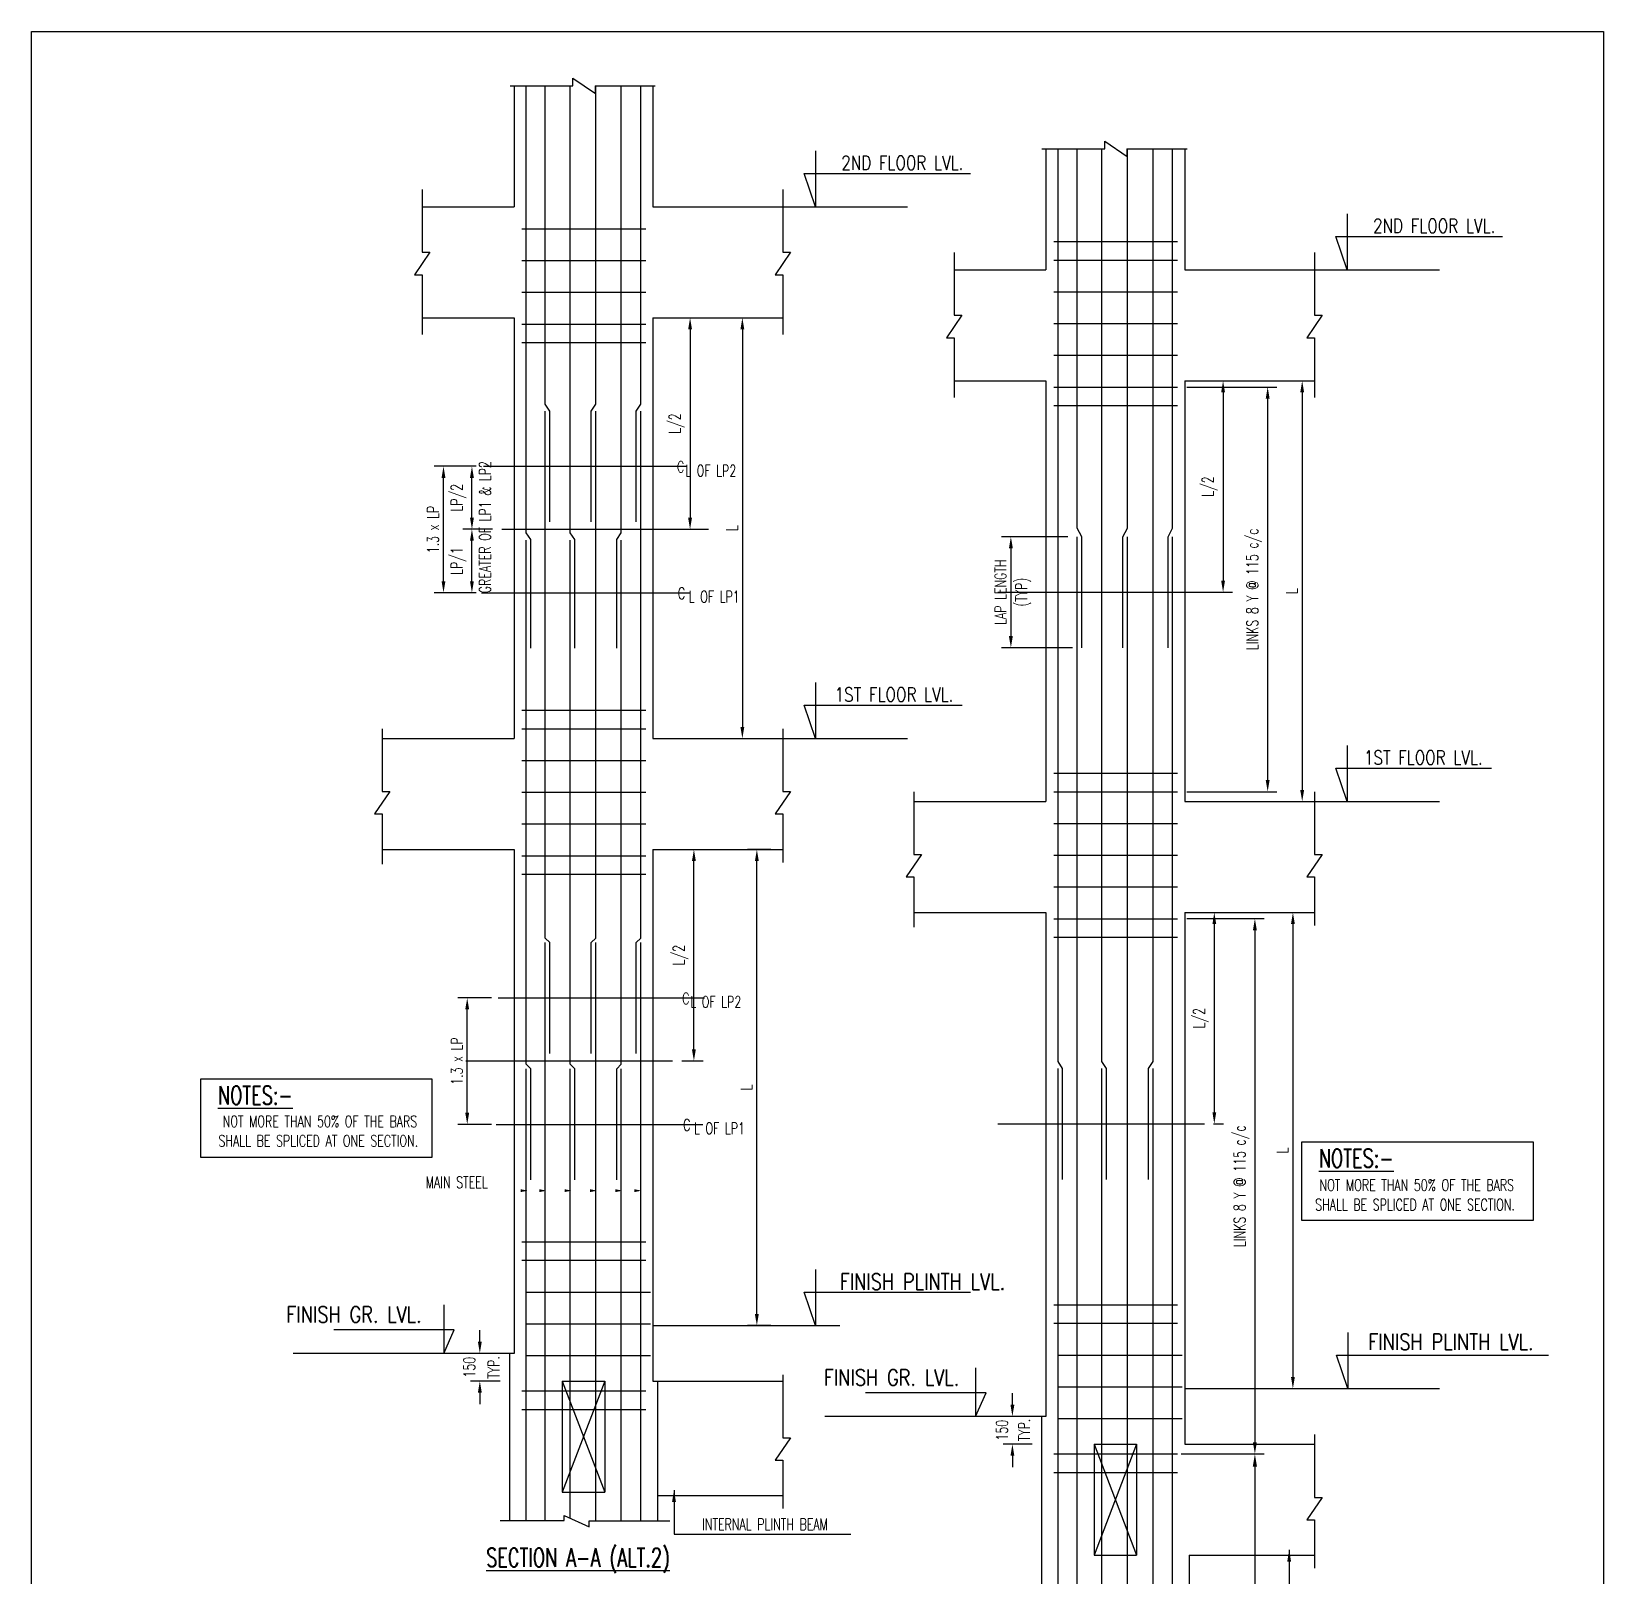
# Model space of a CAD drawing. Extents: x 489124 to 794428, y -356295 to -29813.
# Drawn here: x 714199 to 748208, y -76521 to -43119 of the extents above; entities that cross this region are included whole.
import ezdxf
from ezdxf.enums import TextEntityAlignment as Align
from ezdxf.lldxf.tags import DXFTag

# ---------------------------------------------------------------- set-up
doc = ezdxf.new("R2010")
doc.units = 0
doc.header["$LTSCALE"] = 500
doc.header["$MEASUREMENT"] = 0
doc.layers.get('DEFPOINTS').update_dxf_attribs({"color": 4})
for name, color, linetype in [('CEN', 8, 'CENTER'), ('DIM', 5, 'Continuous'), ('DIM1', 5, 'Continuous'), ('FOOT', 4, 'Continuous'), ('FRAME', 6, 'Continuous'), ('LINK', 2, 'Continuous'), ('TXT', 4, 'Continuous'), ('TXT1', 2, 'Continuous')]:
    doc.layers.add(name, color=color, linetype=linetype)
doc.layers.add('HEADING-TXT', color=1, linetype='Continuous', lineweight=25)
doc.styles.add('ROMAND', font='romand')
doc.styles.add('ROMANS', font='r.shx', dxfattribs={"width": 0.7, "bigfont": 'bigfont.shx'})
tags = doc.linetypes.add('CENTER', pattern=[2, 1.25, -0.25, 0.25, -0.25]).pattern_tags.tags
tags[10:11] = [DXFTag(74, 4), DXFTag(75, 0), DXFTag(340, '0'), DXFTag(46, 1.0), DXFTag(50, 0.0), DXFTag(44, 0.0), DXFTag(45, 0.0)]
tags[8:9] = [DXFTag(74, 4), DXFTag(75, 0), DXFTag(340, '0'), DXFTag(46, 1.0), DXFTag(50, 0.0), DXFTag(44, 0.0), DXFTag(45, 0.0)]
tags[6:7] = [DXFTag(74, 4), DXFTag(75, 0), DXFTag(340, '0'), DXFTag(46, 1.0), DXFTag(50, 0.0), DXFTag(44, 0.0), DXFTag(45, 0.0)]
tags[4:5] = [DXFTag(74, 4), DXFTag(75, 0), DXFTag(340, '0'), DXFTag(46, 1.0), DXFTag(50, 0.0), DXFTag(44, 0.0), DXFTag(45, 0.0)]
doc.dimstyles.new('Copy of INT2TIMES', dxfattribs={"dimtxt": 300, "dimasz": 275, "dimexe": 75, "dimexo": 75, "dimgap": 40, "dimtad": 1, "dimdec": 0, "dimlfac": 0.5, "dimrnd": 5, "dimzin": 0, "dimdsep": 46, "dimtxsty": 'ROMANS', "dimcen": -1, "dimclrd": 5, "dimclre": 5, "dimclrt": 4, "dimadec": 0, "dimazin": 0, "dimtfac": 1, "dimtdec": 0, "dimtix": 1, "dimtofl": 0, "dimtmove": 2, "dimatfit": 3, "dimfxl": 0, "dimtolj": 1, "dimtzin": 0, "dimarcsym": 0})
doc.dimstyles.new('dim25', dxfattribs={"dimtxt": 250, "dimasz": 250, "dimexe": 200, "dimexo": 200, "dimgap": 100, "dimtad": 1, "dimdec": 0, "dimlfac": 0.25, "dimzin": 0, "dimdsep": 46, "dimtxsty": 'ROMANS', "dimcen": 0, "dimclrd": 5, "dimclre": 5, "dimclrt": 4, "dimadec": 0, "dimazin": 0, "dimtfac": 1, "dimtdec": 0, "dimtix": 1, "dimtofl": 0, "dimtmove": 2, "dimatfit": 3, "dimfxl": 0, "dimtolj": 1, "dimtzin": 0, "dimlwd": -1, "dimlwe": -1, "dimarcsym": 0})

# ---------------------------------------------------------------- blocks, each defined once
blk = doc.blocks.new('*D563')
at = {"layer": 'DEFPOINTS', "color": 0}
for p in [(723899, -71715), (724482, -71715), (724542, -72315)]:
    blk.add_point(p, dxfattribs=at)
at = {"layer": 'DIM', "color": 5}
for p, q in [((723899, -71465), (723899, -71215)), ((724282, -71715), (723699, -71715)), ((724342, -72315), (723699, -72315)), ((723899, -72565), (723899, -72815))]:
    blk.add_line(p, q, dxfattribs=at)
for points in [[(723857, -71465), (723941, -71465), (723899, -71715)], [(723857, -72565), (723941, -72565), (723899, -72315)]]:
    blk.add_solid(points, dxfattribs=at)
at = {"layer": 'DIM', "color": 4, "insert": (723674, -72015), "char_height": 250, "attachment_point": 5, "rotation": 90, "style": 'ROMANS'}
blk.add_mtext('\\A1;150', dxfattribs=at)
blk = doc.blocks.new('*D568')
at = {"layer": 'DEFPOINTS', "color": 0}
for p in [(723626, -64026), (724350, -64026), (724350, -66761)]:
    blk.add_point(p, dxfattribs=at)
at = {"layer": 'DIM', "color": 5}
for p, q in [((724150, -64026), (723426, -64026)), ((723626, -66511), (723626, -64276)), ((724150, -66761), (723426, -66761))]:
    blk.add_line(p, q, dxfattribs=at)
for points in [[(723584, -64276), (723668, -64276), (723626, -64026)], [(723584, -66511), (723668, -66511), (723626, -66761)]]:
    blk.add_solid(points, dxfattribs=at)
at = {"layer": 'DIM', "color": 4, "insert": (723401, -65394), "char_height": 250, "attachment_point": 5, "rotation": 90, "style": 'ROMANS'}
blk.add_mtext('\\A1;1.3 x LP', dxfattribs=at)
blk = doc.blocks.new('*D569')
at = {"layer": 'DEFPOINTS', "color": 0}
for p in [(723113, -52526), (724020, -52526), (724020, -55261)]:
    blk.add_point(p, dxfattribs=at)
at = {"layer": 'DIM', "color": 5}
for p, q in [((723820, -52526), (722913, -52526)), ((723113, -55011), (723113, -52776)), ((723820, -55261), (722913, -55261))]:
    blk.add_line(p, q, dxfattribs=at)
for points in [[(723072, -52776), (723155, -52776), (723113, -52526)], [(723072, -55011), (723155, -55011), (723113, -55261)]]:
    blk.add_solid(points, dxfattribs=at)
at = {"layer": 'DIM', "color": 4, "insert": (722888, -53894), "char_height": 250, "attachment_point": 5, "rotation": 90, "style": 'ROMANS'}
blk.add_mtext('\\A1;1.3 x LP', dxfattribs=at)
blk = doc.blocks.new('*D570')
at = {"layer": 'DEFPOINTS', "color": 0}
for p in [(728067, -60815), (728530, -60815), (728067, -65388)]:
    blk.add_point(p, dxfattribs=at)
at = {"layer": 'DIM', "color": 5}
for p, q in [((728267, -60815), (728730, -60815)), ((728530, -65138), (728530, -61065)), ((728267, -65388), (728730, -65388))]:
    blk.add_line(p, q, dxfattribs=at)
for points in [[(728488, -61065), (728572, -61065), (728530, -60815)], [(728488, -65138), (728572, -65138), (728530, -65388)]]:
    blk.add_solid(points, dxfattribs=at)
at = {"layer": 'DIM', "color": 4, "insert": (728240, -63101), "char_height": 250, "attachment_point": 5, "rotation": 90, "style": 'ROMANS'}
blk.add_mtext('\\A1;L/2', dxfattribs=at)
blk = doc.blocks.new('*D571')
at = {"layer": 'DEFPOINTS', "color": 0}
for p in [(729892, -60815), (730397, -60815), (730397, -71115)]:
    blk.add_point(p, dxfattribs=at)
at = {"layer": 'DIM', "color": 5}
for p, q in [((730197, -60815), (729692, -60815)), ((729892, -70865), (729892, -61065)), ((730197, -71115), (729692, -71115))]:
    blk.add_line(p, q, dxfattribs=at)
for points in [[(729850, -61065), (729933, -61065), (729892, -60815)], [(729850, -70865), (729933, -70865), (729892, -71115)]]:
    blk.add_solid(points, dxfattribs=at)
at = {"layer": 'DIM', "color": 4, "insert": (729667, -65965), "char_height": 250, "attachment_point": 5, "rotation": 90, "style": 'ROMANS'}
blk.add_mtext('\\A1;L', dxfattribs=at)
blk = doc.blocks.new('*D572')
at = {"layer": 'DEFPOINTS', "color": 0}
for p in [(723728, -53888), (724373, -53888), (723960, -55261)]:
    blk.add_point(p, dxfattribs=at)
at = {"layer": 'DIM', "color": 5}
for p, q in [((724173, -53888), (723528, -53888)), ((723728, -55011), (723728, -54138)), ((723760, -55261), (723528, -55261))]:
    blk.add_line(p, q, dxfattribs=at)
for points in [[(723686, -54138), (723770, -54138), (723728, -53888)], [(723686, -55011), (723770, -55011), (723728, -55261)]]:
    blk.add_solid(points, dxfattribs=at)
at = {"layer": 'DIM', "color": 4, "insert": (723438, -54575), "char_height": 250, "attachment_point": 5, "rotation": 90, "style": 'ROMANS'}
blk.add_mtext('\\A1;LP/1', dxfattribs=at)
blk = doc.blocks.new('*D573')
at = {"layer": 'DEFPOINTS', "color": 0}
for p in [(723728, -52526), (723728, -52526), (724373, -53888)]:
    blk.add_point(p, dxfattribs=at)
at = {"layer": 'DIM', "color": 5}
for p, q in [((723728, -53638), (723728, -52776)), ((724173, -53888), (723528, -53888))]:
    blk.add_line(p, q, dxfattribs=at)
for points in [[(723686, -52776), (723770, -52776), (723728, -52526)], [(723686, -53638), (723770, -53638), (723728, -53888)]]:
    blk.add_solid(points, dxfattribs=at)
at = {"layer": 'DIM', "color": 4, "insert": (723438, -53207), "char_height": 250, "attachment_point": 5, "rotation": 90, "style": 'ROMANS'}
blk.add_mtext('\\A1;LP/2', dxfattribs=at)
blk = doc.blocks.new('*D574')
at = {"layer": 'DEFPOINTS', "color": 0}
for p in [(736047, -73078), (735420, -73678), (736047, -73678)]:
    blk.add_point(p, dxfattribs=at)
at = {"layer": 'DIM', "color": 5}
for p, q in [((735420, -72828), (735420, -72578)), ((735847, -73078), (735220, -73078)), ((735847, -73678), (735220, -73678)), ((735420, -73928), (735420, -74178))]:
    blk.add_line(p, q, dxfattribs=at)
for points in [[(735379, -72828), (735462, -72828), (735420, -73078)], [(735379, -73928), (735462, -73928), (735420, -73678)]]:
    blk.add_solid(points, dxfattribs=at)
at = {"layer": 'DIM', "color": 4, "insert": (735196, -73378), "char_height": 250, "attachment_point": 5, "rotation": 90, "style": 'ROMANS'}
blk.add_mtext('\\A1;150', dxfattribs=at)
blk = doc.blocks.new('*D575')
at = {"layer": 'DEFPOINTS', "color": 0, "ltscale": 2}
for p in [(738995, -73891), (738887, -86591), (740666, -86591)]:
    blk.add_point(p, dxfattribs=at)
at = {"layer": 'DIM', "color": 5, "lineweight": -2, "ltscale": 2}
for p, q in [((739070, -73891), (740741, -73891)), ((740666, -74166), (740666, -86316)), ((738962, -86591), (740741, -86591))]:
    blk.add_line(p, q, dxfattribs=at)
at = {"layer": 'DIM', "color": 5, "ltscale": 2}
for points in [[(740620, -74166), (740712, -74166), (740666, -73891)], [(740620, -86316), (740712, -86316), (740666, -86591)]]:
    blk.add_solid(points, dxfattribs=at)
at = {"layer": 'DIM', "color": 4, "ltscale": 2, "insert": (740416, -80241), "char_height": 275, "attachment_point": 5, "rotation": 90, "style": 'ROMANS'}
blk.add_mtext('\\A1;LINKS 8 Y @ 115 c/c', dxfattribs=at)
blk = doc.blocks.new('*D576')
at = {"layer": 'DEFPOINTS', "color": 0}
for p in [(738995, -62311), (738887, -73891), (740666, -73891)]:
    blk.add_point(p, dxfattribs=at)
at = {"layer": 'DIM', "color": 5}
for p, q in [((739195, -62311), (740866, -62311)), ((740666, -62561), (740666, -73641)), ((739087, -73891), (740866, -73891))]:
    blk.add_line(p, q, dxfattribs=at)
for points in [[(740624, -62561), (740708, -62561), (740666, -62311)], [(740624, -73641), (740708, -73641), (740666, -73891)]]:
    blk.add_solid(points, dxfattribs=at)
at = {"layer": 'DIM', "color": 4, "insert": (740376, -68101), "char_height": 250, "attachment_point": 5, "rotation": 90, "style": 'ROMANS'}
blk.add_mtext('\\A1;LINKS 8 Y @ 115 c/c', dxfattribs=at)
blk = doc.blocks.new('*D577')
at = {"layer": 'DEFPOINTS', "color": 0}
for p in [(740552, -62178), (740552, -72478), (741488, -72478)]:
    blk.add_point(p, dxfattribs=at)
at = {"layer": 'DIM', "color": 5}
for p, q in [((740752, -62178), (741688, -62178)), ((741488, -62428), (741488, -72228)), ((740752, -72478), (741688, -72478))]:
    blk.add_line(p, q, dxfattribs=at)
for points in [[(741447, -62428), (741530, -62428), (741488, -62178)], [(741447, -72228), (741530, -72228), (741488, -72478)]]:
    blk.add_solid(points, dxfattribs=at)
at = {"layer": 'DIM', "color": 4, "insert": (741264, -67328), "char_height": 250, "attachment_point": 5, "rotation": 90, "style": 'ROMANS'}
blk.add_mtext('\\A1;L', dxfattribs=at)
blk = doc.blocks.new('*D578')
at = {"layer": 'DEFPOINTS', "color": 0}
for p in [(739147, -62178), (739572, -66750), (739788, -66750)]:
    blk.add_point(p, dxfattribs=at)
at = {"layer": 'DIM', "color": 5}
for p, q in [((739347, -62178), (739988, -62178)), ((739788, -62428), (739788, -66500)), ((739772, -66750), (739988, -66750))]:
    blk.add_line(p, q, dxfattribs=at)
for points in [[(739747, -62428), (739830, -62428), (739788, -62178)], [(739747, -66500), (739830, -66500), (739788, -66750)]]:
    blk.add_solid(points, dxfattribs=at)
at = {"layer": 'DIM', "color": 4, "insert": (739498, -64464), "char_height": 250, "attachment_point": 5, "rotation": 90, "style": 'ROMANS'}
blk.add_mtext('\\A1;L/2', dxfattribs=at)
blk = doc.blocks.new('*D579')
at = {"layer": 'DEFPOINTS', "color": 0}
for p in [(740552, -50678), (740552, -59778), (741689, -59778)]:
    blk.add_point(p, dxfattribs=at)
at = {"layer": 'DIM', "color": 5}
for p, q in [((740752, -50678), (741889, -50678)), ((741689, -50928), (741689, -59528)), ((740752, -59778), (741889, -59778))]:
    blk.add_line(p, q, dxfattribs=at)
for points in [[(741647, -50928), (741731, -50928), (741689, -50678)], [(741647, -59528), (741731, -59528), (741689, -59778)]]:
    blk.add_solid(points, dxfattribs=at)
at = {"layer": 'DIM', "color": 4, "insert": (741464, -55228), "char_height": 250, "attachment_point": 5, "rotation": 90, "style": 'ROMANS'}
blk.add_mtext('\\A1;L', dxfattribs=at)
blk = doc.blocks.new('*D580')
at = {"layer": 'DEFPOINTS', "color": 0}
for p in [(738995, -50811), (738995, -59565), (740942, -59565)]:
    blk.add_point(p, dxfattribs=at)
at = {"layer": 'DIM', "color": 5}
for p, q in [((739195, -50811), (741142, -50811)), ((740942, -51061), (740942, -59315)), ((739195, -59565), (741142, -59565))]:
    blk.add_line(p, q, dxfattribs=at)
for points in [[(740901, -51061), (740984, -51061), (740942, -50811)], [(740901, -59315), (740984, -59315), (740942, -59565)]]:
    blk.add_solid(points, dxfattribs=at)
at = {"layer": 'DIM', "color": 4, "insert": (740652, -55188), "char_height": 250, "attachment_point": 5, "rotation": 90, "style": 'ROMANS'}
blk.add_mtext('\\A1;LINKS 8 Y @ 115 c/c', dxfattribs=at)
blk = doc.blocks.new('*D581')
at = {"layer": 'DEFPOINTS', "color": 0}
for p in [(739147, -50678), (739147, -55250), (739978, -55250)]:
    blk.add_point(p, dxfattribs=at)
at = {"layer": 'DIM', "color": 5}
for p, q in [((739347, -50678), (740178, -50678)), ((739978, -50928), (739978, -55000)), ((739347, -55250), (740178, -55250))]:
    blk.add_line(p, q, dxfattribs=at)
for points in [[(739936, -50928), (740019, -50928), (739978, -50678)], [(739936, -55000), (740019, -55000), (739978, -55250)]]:
    blk.add_solid(points, dxfattribs=at)
at = {"layer": 'DIM', "color": 4, "insert": (739687, -52964), "char_height": 250, "attachment_point": 5, "rotation": 90, "style": 'ROMANS'}
blk.add_mtext('\\A1;L/2', dxfattribs=at)
blk = doc.blocks.new('*D582')
at = {"layer": 'DEFPOINTS', "color": 0}
for p in [(736819, -54050), (735387, -56450), (736919, -56450)]:
    blk.add_point(p, dxfattribs=at)
at = {"layer": 'DIM', "color": 5}
for p, q in [((736619, -54050), (735187, -54050)), ((735387, -54300), (735387, -56200)), ((736719, -56450), (735187, -56450))]:
    blk.add_line(p, q, dxfattribs=at)
for points in [[(735345, -54300), (735429, -54300), (735387, -54050)], [(735345, -56200), (735429, -56200), (735387, -56450)]]:
    blk.add_solid(points, dxfattribs=at)
at = {"layer": 'DIM', "color": 4, "char_height": 250, "rotation": 90, "style": 'ROMANS'}
for s, insert, attachment_point in [('\\A1;LAP LENGTH', (735287, -55250), 8), ('\\A1;(TYP)', (735487, -55250), 2)]:
    blk.add_mtext(s, dxfattribs=dict(at, insert=insert, attachment_point=attachment_point))
blk = doc.blocks.new('*D583')
at = {"layer": 'DEFPOINTS', "color": 0}
for p in [(729022, -49315), (729022, -58415), (729578, -58415)]:
    blk.add_point(p, dxfattribs=at)
at = {"layer": 'DIM', "color": 5}
for p, q in [((729222, -49315), (729778, -49315)), ((729578, -49565), (729578, -58165)), ((729222, -58415), (729778, -58415))]:
    blk.add_line(p, q, dxfattribs=at)
for points in [[(729537, -49565), (729620, -49565), (729578, -49315)], [(729537, -58165), (729620, -58165), (729578, -58415)]]:
    blk.add_solid(points, dxfattribs=at)
at = {"layer": 'DIM', "color": 4, "insert": (729354, -53865), "char_height": 250, "attachment_point": 5, "rotation": 90, "style": 'ROMANS'}
blk.add_mtext('\\A1;L', dxfattribs=at)
blk = doc.blocks.new('*D584')
at = {"layer": 'DEFPOINTS', "color": 0}
for p in [(727642, -49315), (727642, -53888), (728447, -53888)]:
    blk.add_point(p, dxfattribs=at)
at = {"layer": 'DIM', "color": 5}
for p, q in [((727842, -49315), (728647, -49315)), ((728447, -49565), (728447, -53638)), ((727842, -53888), (728647, -53888))]:
    blk.add_line(p, q, dxfattribs=at)
for points in [[(728405, -49565), (728489, -49565), (728447, -49315)], [(728405, -53638), (728489, -53638), (728447, -53888)]]:
    blk.add_solid(points, dxfattribs=at)
at = {"layer": 'DIM', "color": 4, "insert": (728157, -51601), "char_height": 250, "attachment_point": 5, "rotation": 90, "style": 'ROMANS'}
blk.add_mtext('\\A1;L/2', dxfattribs=at)

msp = doc.modelspace()

# ---------------------------------------------------------------- linework, layer by layer
at = {"layer": 'CEN'}
for p, q in [((723977.691, -52526.064), (728381.191, -52526.064)), ((724372.691, -53887.617), (728842.691, -53887.617)), ((723934.865, -55261.462), (728436.865, -55261.462)), ((735102.254, -55250.277), (739572.254, -55250.277)), ((724292.691, -64026.064), (728762.691, -64026.064)), ((723597.254, -65387.617), (728067.253, -65387.617)), ((724249.865, -66761.462), (728719.865, -66761.462)), ((735102.254, -66750.277), (739572.254, -66750.277))]:
    msp.add_line(p, q, dxfattribs=at)
at = {"layer": 'DIM'}
for p, q in [((730453.052, -46915.367), (733151.252, -46915.367)), ((741958.053, -48278.027), (744656.252, -48278.027)), ((730453.052, -58415.367), (733151.252, -58415.367)), ((741958.053, -59778.027), (744656.252, -59778.027)), ((727641.865, -69915.367), (727641.865, -72315.367)), ((725681.865, -72315.367), (726601.865, -74715.367)), ((726601.865, -72315.367), (725681.865, -74715.367)), ((737186.865, -73678.027), (738106.865, -76078.027)), ((738106.865, -73678.027), (737186.865, -76078.027))]:
    msp.add_line(p, q, dxfattribs=at)
at = {"layer": 'DIM', "color": 3, "linetype": 'Continuous'}
for p, q in [((727641.865, -71115.367), (731689, -71115.367)), ((724641.865, -71715.367), (719860.329, -71715.367)), ((736146.865, -73078.027), (731365.329, -73078.027))]:
    msp.add_line(p, q, dxfattribs=at)
at = {"layer": 'DIM', "color": 3}
msp.add_line((739146.865, -72478.027), (744656.252, -72478.027), dxfattribs=at)
at = {"layer": 'DIM'}
for points in [[(724554.595, -44296.585), (725912.558, -44296.585), (725912.558, -44130.221), (726399.375, -44462.949), (726399.375, -44296.585), (727693.283, -44296.585)], [(736059.595, -45659.245), (737417.558, -45659.245), (737417.558, -45492.881), (737904.375, -45825.609), (737904.375, -45659.245), (739198.283, -45659.245)], [(722653.478, -46538.402), (722653.478, -47896.365), (722819.843, -47896.365), (722487.114, -48383.182), (722653.478, -48383.182), (722653.478, -49677.09)], [(730453.052, -46538.402), (730453.052, -47896.365), (730619.417, -47896.365), (730286.688, -48383.182), (730453.052, -48383.182), (730453.052, -49677.09)], [(734158.478, -47901.062), (734158.478, -49259.025), (734324.843, -49259.025), (733992.114, -49745.842), (734158.478, -49745.842), (734158.478, -51039.75)], [(741958.053, -47901.062), (741958.053, -49259.025), (742124.417, -49259.025), (741791.688, -49745.842), (741958.053, -49745.842), (741958.053, -51039.75)], [(721784.768, -58202.406), (721784.768, -59560.369), (721951.132, -59560.369), (721618.403, -60047.186), (721784.768, -60047.186), (721784.768, -61135.451)], [(730453.052, -58202.406), (730453.052, -59560.369), (730619.417, -59560.369), (730286.688, -60047.186), (730453.052, -60047.186), (730453.052, -61094.323)], [(733289.768, -59565.067), (733289.768, -60923.03), (733456.132, -60923.03), (733123.403, -61409.846), (733289.768, -61409.846), (733289.768, -62498.111)], [(741958.053, -59565.067), (741958.053, -60923.03), (742124.417, -60923.03), (741791.688, -61409.846), (741958.053, -61409.846), (741958.053, -62456.983)], [(730453.052, -72181.592), (730453.052, -73539.555), (730619.417, -73539.555), (730286.688, -74026.372), (730453.052, -74026.372), (730453.052, -75073.509)], [(741958.053, -73472.075), (741958.053, -74830.038), (742124.417, -74830.038), (741791.688, -75316.855), (741958.053, -75316.855), (741958.053, -76363.991)]]:
    msp.add_lwpolyline(points, dxfattribs=at)
at = {"layer": 'DIM', "flags": 128}
for points in [[(724785.722, -68195.026, 61.213, 0, 0), (724938.652, -68195.026, 0, 0, 0), (723023.372, -68195.026, 0, 0, 0)], [(725186.222, -68195.026, 61.213, 0, 0), (725339.152, -68195.026, 0, 0, 0), (723423.872, -68195.026, 0, 0, 0)], [(725732.32, -68195.026, 61.213, 0, 0), (725885.25, -68195.026, 0, 0, 0), (723969.97, -68195.026, 0, 0, 0)], [(726283.162, -68195.026, 61.213, 0, 0), (726436.092, -68195.026, 0, 0, 0), (724520.812, -68195.026, 0, 0, 0)], [(726831.533, -68195.026, 61.213, 0, 0), (726984.463, -68195.026, 0, 0, 0), (725069.183, -68195.026, 0, 0, 0)], [(727242.812, -68195.026, 61.213, 0, 0), (727395.742, -68195.026, 0, 0, 0), (725480.462, -68195.026, 0, 0, 0)]]:
    msp.add_lwpolyline(points, format="xyseb", dxfattribs=at)
at = {"layer": 'DIM1'}
msp.add_lwpolyline([(724336.865, -75332.044), (725726.365, -75332.044), (725726.365, -75221.044), (726265.365, -75464.544), (726265.365, -75334.044), (728006.865, -75334.044)], dxfattribs=at)
at = {"layer": 'FOOT', "linetype": 'Continuous'}
for p, q in [((724641.865, -44289.343), (724641.865, -46915.367)), ((727641.865, -44289.343), (727641.865, -46915.367)), ((736146.865, -45652.003), (736146.865, -48278.027)), ((739146.865, -45652.003), (739146.865, -48278.027)), ((722653.478, -46915.367), (724641.865, -46915.367)), ((727641.865, -46915.367), (730453.052, -46915.367)), ((734158.478, -48278.027), (736146.865, -48278.027)), ((739146.865, -48278.027), (741958.053, -48278.027)), ((722653.478, -49315.367), (724641.865, -49315.367)), ((724641.865, -49315.367), (724641.865, -58415.367)), ((727641.865, -49315.367), (727641.865, -58415.367)), ((727641.865, -49315.367), (730453.052, -49315.367)), ((734158.478, -50678.027), (736146.865, -50678.027)), ((736146.865, -50678.027), (736146.865, -59778.027)), ((739146.865, -50678.027), (739146.865, -59778.027)), ((739146.865, -50678.027), (741958.053, -50678.027)), ((721784.768, -58415.367), (724641.865, -58415.367)), ((727641.865, -58415.367), (730453.052, -58415.367)), ((733289.768, -59778.027), (736146.865, -59778.027)), ((739146.865, -59778.027), (741958.053, -59778.027)), ((721784.768, -60815.367), (724641.865, -60815.367)), ((724641.865, -60815.367), (724641.865, -71715.367)), ((727641.865, -60815.367), (727641.865, -69915.367)), ((727641.865, -60815.367), (730453.052, -60815.367)), ((733289.768, -62178.027), (736146.865, -62178.027)), ((736146.865, -62178.027), (736146.865, -73078.027)), ((739146.865, -62178.027), (739146.865, -73678.027)), ((739146.865, -62178.027), (741958.053, -62178.027)), ((724541.865, -71715.367), (724541.865, -75332.044)), ((725681.865, -72315.367), (726601.865, -72315.367)), ((725681.865, -72315.367), (725681.865, -74715.367)), ((726601.865, -72315.367), (726601.865, -74715.367)), ((727641.865, -72315.367), (730453.052, -72315.367)), ((727741.865, -72315.367), (727741.865, -75334.044)), ((736046.865, -73078.027), (736046.865, -82991.287)), ((737186.865, -73678.027), (738106.865, -73678.027)), ((737186.865, -73678.027), (737186.865, -76078.027)), ((738106.865, -73678.027), (738106.865, -76078.027)), ((739146.865, -73678.027), (741958.053, -73678.027)), ((725681.865, -74715.367), (726601.865, -74715.367)), ((727741.865, -74787.544), (730453.052, -74787.544)), ((737186.865, -76078.027), (738106.865, -76078.027)), ((739246.865, -76078.027), (741958.053, -76078.027)), ((739246.865, -76078.027), (739246.865, -82991.287))]:
    msp.add_line(p, q, dxfattribs=at)
for points in [[(714199, -43119), (748208.5, -43119), (748208.5, -94887), (714199, -94887)], [(717863.426, -65774.522), (722862.489, -65774.522), (722862.489, -67475.008), (717863.426, -67475.008)], [(741678.426, -67137.182), (746684.989, -67137.182), (746684.989, -68837.668), (741678.426, -68837.668)]]:
    msp.add_lwpolyline(points, close=True, dxfattribs=at)
at = {"layer": 'FRAME'}
for p, q in [((724901.865, -53961.462), (724901.865, -44289.343)), ((725313.641, -51179.646), (725313.641, -44289.343)), ((725852.059, -53961.462), (725852.059, -44289.343)), ((726406.885, -51179.646), (726406.885, -44289.343)), ((726959.496, -53961.462), (726959.496, -44289.343)), ((727381.865, -51179.646), (727381.865, -44289.343)), ((736406.865, -65400.277), (736406.865, -45652.003)), ((736818.641, -53864.277), (736818.641, -45652.003)), ((737357.059, -65400.277), (737357.059, -45652.003)), ((737911.885, -53864.277), (737911.885, -45652.003)), ((738464.497, -65400.277), (738464.497, -45652.003)), ((738886.865, -53864.277), (738886.865, -45652.003)), ((725413.641, -51329.646), (725313.641, -51179.646)), ((725313.641, -62729.646), (725313.641, -51329.646)), ((725413.641, -53729.646), (725413.641, -51329.646)), ((726306.885, -51329.646), (726406.885, -51179.646)), ((726306.885, -53729.646), (726306.885, -51329.646)), ((726406.885, -62729.646), (726406.885, -51329.646)), ((727281.865, -51329.646), (727381.865, -51179.646)), ((727281.865, -53729.646), (727281.865, -51329.646)), ((727381.865, -62729.646), (727381.865, -51329.646)), ((725001.865, -54111.462), (724901.865, -53961.462)), ((725952.059, -54111.462), (725852.059, -53961.462)), ((726859.496, -54111.462), (726959.496, -53961.462)), ((736918.641, -54050.277), (736818.641, -53864.277)), ((736818.641, -64914.556), (736818.641, -54050.277)), ((736918.641, -56450.277), (736918.641, -54050.277)), ((737811.885, -54050.277), (737911.885, -53864.277)), ((737811.885, -56450.277), (737811.885, -54050.277)), ((737911.885, -65550.277), (737911.885, -54050.277)), ((738786.865, -54050.277), (738886.865, -53864.277)), ((738786.865, -56450.277), (738786.865, -54050.277)), ((738886.865, -67124.122), (738886.865, -54050.277)), ((724901.865, -65461.462), (724901.865, -54122.646)), ((725001.865, -56461.462), (725001.865, -54111.462)), ((725852.059, -65461.462), (725852.059, -54122.646)), ((725952.059, -56461.462), (725952.059, -54111.462)), ((726859.496, -56461.462), (726859.496, -54111.462)), ((726959.496, -65461.462), (726959.496, -54122.646)), ((733289.768, -59778.027), (733289.768, -59778.027)), ((725413.641, -62829.646), (725313.641, -62729.646)), ((725313.641, -75332.044), (725313.641, -62829.646)), ((725413.641, -65229.646), (725413.641, -62829.646)), ((726306.885, -62829.646), (726406.885, -62729.646)), ((726306.885, -65229.646), (726306.885, -62829.646)), ((726406.885, -75334.044), (726406.885, -62829.646)), ((727281.865, -62829.646), (727381.865, -62729.646)), ((727281.865, -65229.646), (727281.865, -62829.646)), ((727381.865, -75334.044), (727381.865, -62829.646)), ((736818.641, -86796.552), (736818.641, -64914.556)), ((725001.865, -65561.462), (724901.865, -65461.462)), ((724901.865, -75332.044), (724901.865, -65561.462)), ((725001.865, -67961.462), (725001.865, -65561.462)), ((725952.059, -65561.462), (725852.059, -65461.462)), ((725852.059, -75277.828), (725852.059, -65561.462)), ((725952.059, -67961.462), (725952.059, -65561.462)), ((726859.496, -65561.462), (726959.496, -65461.462)), ((726859.496, -67961.462), (726859.496, -65561.462)), ((726959.496, -75334.044), (726959.496, -65561.462)), ((736506.865, -65550.277), (736406.865, -65400.277)), ((736406.865, -86832.287), (736406.865, -65550.277)), ((736506.865, -67950.277), (736506.865, -65550.277)), ((737457.059, -65550.277), (737357.059, -65400.277)), ((737357.059, -86796.552), (737357.059, -65550.277)), ((737457.059, -67950.277), (737457.059, -65550.277)), ((737911.885, -86796.552), (737911.885, -65550.277)), ((738364.497, -65550.277), (738464.497, -65400.277)), ((738364.497, -67950.277), (738364.497, -65550.277)), ((738464.497, -86796.552), (738464.497, -65550.277)), ((738886.865, -86832.287), (738886.865, -67124.122)), ((726406.885, -75334.044), (726406.885, -72414.539)), ((737911.885, -76155.567), (737911.885, -73777.199))]:
    msp.add_line(p, q, dxfattribs=at)
at = {"layer": 'LINK'}
for p, q in [((724809.128, -47388.204), (727489.674, -47388.204)), ((736314.128, -47664.864), (738994.674, -47664.864)), ((724809.128, -48074.204), (727489.674, -48074.204)), ((736314.128, -48064.864), (738994.674, -48064.864)), ((724809.128, -48760.204), (727489.674, -48760.204)), ((736314.128, -48750.864), (738994.674, -48750.864)), ((724809.128, -49448.751), (727489.674, -49448.751)), ((736314.128, -49436.864), (738994.674, -49436.864)), ((724809.128, -49848.751), (727489.674, -49848.751)), ((736314.128, -50122.864), (738994.674, -50122.864)), ((736314.128, -50811.411), (738994.674, -50811.411)), ((736314.128, -51211.411), (738994.674, -51211.411)), ((724809.128, -57802.204), (727489.674, -57802.204)), ((724809.128, -58202.204), (727489.674, -58202.204)), ((724809.128, -58888.204), (727489.674, -58888.204)), ((736314.128, -59164.864), (738994.674, -59164.864)), ((724809.128, -59574.204), (727489.674, -59574.204)), ((736314.128, -59564.864), (738994.674, -59564.864)), ((724809.128, -60260.204), (727489.674, -60260.204)), ((736314.128, -60250.864), (738994.674, -60250.864)), ((724809.128, -60948.751), (727489.674, -60948.751)), ((736314.128, -60936.864), (738994.674, -60936.864)), ((724809.128, -61348.751), (727489.674, -61348.751)), ((736314.128, -61622.864), (738994.674, -61622.864)), ((736314.128, -62311.411), (738994.674, -62311.411)), ((736314.128, -62711.411), (738994.674, -62711.411)), ((724809.128, -69302.204), (727489.674, -69302.204)), ((724809.128, -69702.204), (727489.674, -69702.204)), ((724909.128, -70388.204), (727589.674, -70388.204)), ((736314.128, -70664.864), (738994.674, -70664.864)), ((724909.128, -71074.204), (727589.674, -71074.204)), ((736314.128, -71064.864), (738994.674, -71064.864)), ((736414.128, -71750.864), (739094.674, -71750.864)), ((724909.128, -71760.204), (727589.674, -71760.204)), ((736414.128, -72436.864), (739094.674, -72436.864)), ((724809.128, -72528.529), (727489.674, -72528.529)), ((724809.128, -72928.529), (727489.674, -72928.529)), ((736414.128, -73122.864), (739094.674, -73122.864)), ((736314.128, -73891.189), (738994.674, -73891.189)), ((736314.128, -74291.189), (738994.674, -74291.189))]:
    msp.add_line(p, q, dxfattribs=at)
at = {"layer": 'TXT1'}
for points in [[(731159.605, -45703.132), (731159.605, -46915.367), (730914.059, -46193.656), (734514.533, -46193.656)], [(742664.605, -47065.792), (742664.605, -48278.027), (742419.059, -47556.317), (746019.533, -47556.317)], [(731159.605, -57203.132), (731159.605, -58415.367), (730914.059, -57693.656), (734335.533, -57693.656)], [(742664.605, -58565.792), (742664.605, -59778.027), (742419.059, -59056.317), (745784.533, -59056.317)], [(731159.605, -69903.132), (731159.605, -71115.367), (730914.059, -70393.656), (734514.533, -70393.656)], [(723117.417, -70664.795), (723117.417, -71715.367), (723347.021, -71206.561), (720737.89, -71206.561)], [(742677.105, -71265.792), (742677.105, -72478.027), (742431.559, -71756.317), (747019.5, -71756.317)], [(734622.417, -72027.455), (734622.417, -73078.027), (734852.021, -72569.221), (732242.891, -72569.221)]]:
    msp.add_lwpolyline(points, dxfattribs=at)

# ---------------------------------------------------------------- texts
at = {"layer": 'HEADING-TXT', "color": 6, "style": 'ROMANS', "width": 0.7}
for p in [(719043.264, -66332.179), (742858.264, -67694.839)]:
    msp.add_text('%%UNOTES:-', height=400, dxfattribs=at).set_placement(p, align=Align.CENTER)
msp.add_text('%%uSECTION A-A (ALT.2)', height=400, dxfattribs=at).set_placement((726023.482, -76159.544), align=Align.MIDDLE)
at = {"layer": 'TXT', "linetype": 'ByBlock', "style": 'ROMANS', "width": 0.7}
msp.add_text('GREATER OF LP1 & LP2', height=250, rotation=90, dxfattribs=at).set_placement((724008.894, -53843.276), align=Align.MIDDLE)
for s, p in [('C', (728242.123, -52537.512)), ('L OF LP2', (728895.123, -52622.012)), ('C', (728262.297, -55272.909)), ('L OF LP1', (728970.297, -55346.909)), ('C', (728355.623, -64037.512)), ('L OF LP2', (729003.623, -64111.512)), (' NOT MORE THAN 50% OF THE BARS', (720380.697, -66698.139)), ('C', (728375.797, -66772.909)), ('SHALL BE SPLICED AT ONE SECTION.', (720404.427, -67116.963)), ('L OF LP1', (729083.797, -66846.909)), ('MAIN STEEL', (723398.123, -68013.012)), (' NOT MORE THAN 50% OF THE BARS', (744108.197, -68075.299)), ('SHALL BE SPLICED AT ONE SECTION.', (744129.927, -68499.623))]:
    msp.add_text(s, height=250, dxfattribs=at).set_placement(p, align=Align.MIDDLE)
at = {"layer": 'TXT', "style": 'ROMANS', "width": 0.7}
for p in [(724197.8, -72019.63), (735675.483, -73370.529)]:
    msp.add_text('TYP.', height=250, rotation=90, dxfattribs=at).set_placement(p, align=Align.MIDDLE)
msp.add_text('INTERNAL PLINTH BEAM', height=250, dxfattribs=at).set_placement((730067.959, -75412.645), align=Align.MIDDLE)
at = {"layer": 'TXT1', "style": 'ROMAND', "width": 0.8}
for s, p in [('2ND FLOOR LVL.', (733039.504, -46111.321)), ('2ND FLOOR LVL.', (744544.504, -47473.981)), ('1ST FLOOR LVL.', (732860.504, -57611.321)), ('1ST FLOOR LVL.', (744309.504, -58973.981))]:
    msp.add_text(s, height=300, dxfattribs=at).set_placement(p, align=Align.CENTER)
for s, p in [('FINISH PLINTH LVL.', (733474.315, -70163.637)), ('FINISH GR. LVL.', (721178.206, -70873.542)), ('FINISH PLINTH LVL.', (744906.815, -71466.297)), ('FINISH GR. LVL.', (732805.206, -72236.202))]:
    msp.add_text(s, height=350, dxfattribs=at).set_placement(p, align=Align.MIDDLE)

# ---------------------------------------------------------------- dimensions: what is measured, and where the dimension line sits
at = {"layer": 'DIM'}
for base, p1, p2, text, picture, middle in [((728447, -53887.617), (727641.865, -49315.367), (727641.865, -53887.617), 'L/2', '*D584', (728156.524, -51601.492)), ((729578.5, -58415.367), (729021.529, -49315.367), (729021.529, -58415.367), 'L', '*D583', (729353.5, -53865.367)), ((740942.5, -59564.864), (738994.674, -50811.411), (738994.674, -59564.864), 'LINKS 8 Y @ 115 c/c', '*D580', (740652.024, -55188.138)), ((739977.5, -55250.277), (739146.865, -50678.027), (739146.865, -55250.277), 'L/2', '*D581', (739687.024, -52964.152)), ((741689, -59778.027), (740552.459, -50678.027), (740552.459, -59778.027), 'L', '*D579', (741464, -55228.027)), ((723113.365, -52526.064), (724020.365, -55261.462), (724020.365, -52526.064), '1.3 x LP', '*D569', (722888.365, -53893.763)), ((723728.029, -52526.064), (724372.691, -53887.617), (723728.029, -52526.064), 'LP/2', '*D573', (723437.553, -53206.84)), ((723728.029, -53887.617), (723960.365, -55261.462), (724372.691, -53887.617), 'LP/1', '*D572', (723437.553, -54574.539)), ((735387, -56450.277), (736818.641, -54050.277), (736918.641, -56450.277), 'LAP LENGTH\\X(TYP)', '*D582', (735387, -55250.277)), ((728530.029, -60815.367), (728067.253, -65387.617), (728067.253, -60815.367), 'L/2', '*D570', (728239.553, -63101.492)), ((729891.529, -60815.367), (730396.559, -71115.367), (730396.559, -60815.367), 'L', '*D571', (729666.529, -65965.367)), ((739788.5, -66750.277), (739146.865, -62178.027), (739572.254, -66750.277), 'L/2', '*D578', (739498.024, -64464.152)), ((741488.5, -72478.027), (740552.459, -62178.027), (740552.459, -72478.027), 'L', '*D577', (741263.5, -67328.027)), ((740666, -73891.189), (738994.674, -62311.411), (738886.865, -73891.189), 'LINKS 8 Y @ 115 c/c', '*D576', (740375.524, -68101.3)), ((723625.865, -64026.064), (724349.865, -66761.462), (724349.865, -64026.064), '1.3 x LP', '*D568', (723400.865, -65393.763)), ((723898.952, -71715.367), (724541.865, -72315.367), (724481.865, -71715.367), '150', '*D563', (723673.952, -72015.367))]:
    dim = msp.add_linear_dim(base=base, p1=p1, p2=p2, angle=90, text=text, dimstyle='dim25', dxfattribs=at)
    dim.commit()
    dim.dimension.update_dxf_attribs({"geometry": picture, "text_midpoint": middle})
dim = msp.add_linear_dim(base=(735420.5, -73678.027), p1=(736046.865, -73078.027), p2=(736046.865, -73678.027), angle=90, dimstyle='dim25', dxfattribs=at)
dim.commit()
dim.dimension.update_dxf_attribs({"geometry": '*D574', "text_midpoint": (735195.5, -73378.027)})
at = {"layer": 'DIM', "ltscale": 2}
dim = msp.add_linear_dim(base=(740666, -86591.287), p1=(738994.674, -73891.189), p2=(738886.865, -86591.287), angle=90, text='LINKS 8 Y @ 115 c/c', dimstyle='Copy of INT2TIMES', override={"dimtxt": 275}, dxfattribs=at)
dim.commit()
dim.dimension.update_dxf_attribs({"geometry": '*D575', "text_midpoint": (740416.476, -80241.238)})

# ---------------------------------------------------------------- leaders
at = {"layer": 'DIM'}
for points in [[(728099.5, -74676.704), (728099.5, -75628.704), (731925, -75628.704)], [(741407.5, -75967.187), (741407.5, -76919.187), (745233, -76919.187)]]:
    msp.add_leader(points, dimstyle='dim25', dxfattribs=at)

doc.saveas('drawing.dxf')
